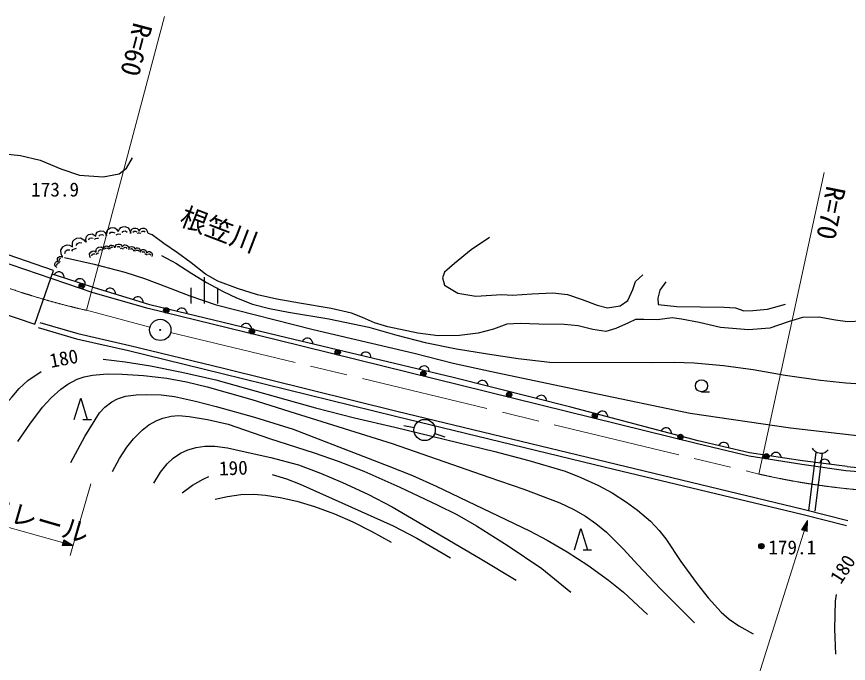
# Model space of a CAD drawing. Units: millimetres, scale not verified. Extents: x 40000 to 680000, y 20000 to 380000.
# Drawn here: x 145468 to 223448, y 239312 to 299945 of the extents above; entities that cross this region are included whole.
import ezdxf
from ezdxf.enums import TextEntityAlignment as Align

# ---------------------------------------------------------------- set-up
doc = ezdxf.new("R2010")
doc.units = ezdxf.units.MM
doc.header["$LTSCALE"] = 1000
doc.linetypes.add('CHAIN', pattern=[18.5, 12, -1.5, 3.5, -1.5])
for name, color, linetype, lineweight in [('S-BGD', 7, 'Continuous', 25), ('S-BMK', 2, 'CHAIN', 13), ('S-BMK-SRVR', 3, 'Continuous', 25), ('S-STR-HTXT', 7, 'Continuous', 13), ('S-STR-STR1', 1, 'Continuous', 25)]:
    doc.layers.add(name, color=color, linetype=linetype, lineweight=lineweight)
doc.styles.add('ＭＳ ゴシック', font='')
doc.styles.get('ＭＳ ゴシック').set_extended_font_data('MS Gothic')

msp = doc.modelspace()

# ---------------------------------------------------------------- linework, layer by layer
at = {"layer": 'S-BGD'}
for p, q in [((143780, 287145), (145837, 286921)), ((145837, 286921), (147667, 286475)), ((147667, 286475), (149627, 285677)), ((155765, 285741), (156343, 286698)), ((149627, 285677), (151362, 285071)), ((155090, 285199), (155765, 285741)), ((151362, 285071), (153580, 284912)), ((153580, 284912), (155090, 285199)), ((153896, 279693), (154007, 279978)), ((154007, 279978), (154269, 280140)), ((154269, 280140), (154498, 280162)), ((154498, 280162), (154686, 280133)), ((154686, 280133), (154836, 280010)), ((154836, 280010), (154995, 279795)), ((154995, 279795), (155111, 280035)), ((155111, 280035), (155235, 280185)), ((155235, 280185), (155414, 280247)), ((155414, 280247), (155643, 280268)), ((155643, 280268), (155931, 280158)), ((155931, 280158), (156094, 279898)), ((156185, 279819), (156278, 280011)), ((156278, 280011), (156469, 280109)), ((156469, 280109), (156629, 280111)), ((156629, 280111), (156758, 280080)), ((156758, 280080), (156855, 279986)), ((156855, 279986), (156953, 279829)), ((156953, 279829), (157047, 279988)), ((157047, 279988), (157141, 280085)), ((157141, 280085), (157269, 280118)), ((157269, 280118), (157429, 280120)), ((157429, 280120), (157622, 280027)), ((157622, 280027), (157720, 279838)), ((150894, 279039), (151114, 279176)), ((151114, 279176), (151462, 279209)), ((151462, 279209), (151759, 279028)), ((151970, 279055), (152011, 279318)), ((152011, 279318), (152202, 279505)), ((152202, 279505), (152392, 279566)), ((152313, 279165), (152465, 279214)), ((152392, 279566), (152557, 279577)), ((152465, 279214), (152642, 279187)), ((152557, 279577), (152708, 279500)), ((152708, 279500), (152884, 279348)), ((152869, 279135), (152983, 279171)), ((152884, 279348), (152936, 279573)), ((152936, 279573), (153014, 279723)), ((152983, 279171), (153148, 279182)), ((153014, 279723), (153154, 279810)), ((153154, 279810), (153344, 279871)), ((153175, 279358), (153302, 279482)), ((153302, 279482), (153454, 279531)), ((153344, 279871), (153609, 279831)), ((153454, 279531), (153605, 279454)), ((153609, 279831), (153797, 279641)), ((153797, 279641), (153909, 279426)), ((153876, 279416), (153896, 279693)), ((154184, 279582), (154308, 279731)), ((154308, 279731), (154491, 279748)), ((154491, 279748), (154683, 279674)), ((154792, 279501), (154925, 279559)), ((154925, 279559), (155062, 279572)), ((155062, 279572), (155250, 279544)), ((155324, 279734), (155499, 279842)), ((155499, 279842), (155682, 279859)), ((155682, 279859), (155832, 279736)), ((156094, 279898), (156165, 279629)), ((156155, 279628), (156185, 279819)), ((156378, 279726), (156473, 279823)), ((156473, 279823), (156601, 279824)), ((156601, 279824), (156729, 279762)), ((156795, 279636), (156891, 279669)), ((156891, 279669), (156987, 279670)), ((156987, 279670), (157115, 279640)), ((157177, 279768), (157305, 279833)), ((157305, 279833), (157433, 279834)), ((157433, 279834), (157530, 279740)), ((157720, 279838), (157755, 279648)), ((158173, 279494), (157819, 279625)), ((159255, 278683), (158173, 279494)), ((189815, 279233), (188069, 278069)), ((149792, 278354), (150013, 278491)), ((150013, 278491), (150217, 278557)), ((150217, 278557), (150432, 278508)), ((150432, 278508), (150702, 278371)), ((150696, 278672), (150745, 278885)), ((150702, 278371), (150696, 278672)), ((150745, 278885), (150894, 279039)), ((151065, 278475), (151187, 278672)), ((151187, 278672), (151363, 278782)), ((151363, 278782), (151578, 278733)), ((151759, 279028), (151969, 278793)), ((152006, 278816), (151970, 279055)), ((152235, 279015), (152313, 279165)), ((152767, 279060), (152869, 279135)), ((153700, 278349), (153809, 278428)), ((153809, 278428), (153907, 278444)), ((153907, 278444), (153989, 278438)), ((153989, 278438), (154059, 278389)), ((154059, 278389), (154134, 278301)), ((154134, 278301), (154177, 278409)), ((154177, 278409), (154226, 278478)), ((154226, 278478), (154301, 278511)), ((154301, 278511), (154400, 278527)), ((154400, 278527), (154528, 278489)), ((154528, 278489), (154608, 278381)), ((154694, 278275), (154739, 278425)), ((154739, 278425), (154835, 278570)), ((154835, 278570), (154999, 278628)), ((154884, 278330), (154971, 278397)), ((154971, 278397), (155074, 278385)), ((154999, 278628), (155128, 278613)), ((155128, 278613), (155228, 278574)), ((155228, 278574), (155296, 278488)), ((155296, 278488), (155358, 278351)), ((155358, 278351), (155451, 278470)), ((155451, 278470), (155538, 278537)), ((155538, 278537), (155644, 278550)), ((155644, 278550), (155773, 278535)), ((155773, 278535), (155919, 278439)), ((155919, 278439), (155977, 278276)), ((160536, 277806), (159255, 278683)), ((148937, 276160), (144687, 277627)), ((149611, 278058), (149792, 278354)), ((149644, 277714), (149611, 278058)), ((149766, 277424), (149644, 277714)), ((149991, 277747), (150041, 277960)), ((150041, 277960), (150217, 278070)), ((150217, 278070), (150448, 278092)), ((150647, 277972), (150752, 278098)), ((150752, 278098), (150884, 278180)), ((150884, 278180), (151088, 278246)), ((152309, 277694), (152415, 277864)), ((152327, 277495), (152309, 277694)), ((152415, 277864), (152543, 277942)), ((152527, 277513), (152557, 277636)), ((152543, 277942), (152661, 277979)), ((152557, 277636), (152659, 277698)), ((152659, 277698), (152792, 277710)), ((152661, 277979), (152785, 277950)), ((152785, 277950), (152940, 277870)), ((152906, 277639), (152967, 277712)), ((152938, 278043), (152967, 278166)), ((152940, 277870), (152938, 278043)), ((152967, 278166), (153054, 278254)), ((152967, 277712), (153044, 277758)), ((153044, 277758), (153162, 277795)), ((153054, 278254), (153181, 278332)), ((153150, 277928), (153221, 278041)), ((153181, 278332), (153382, 278349)), ((153221, 278041), (153323, 278104)), ((153323, 278104), (153447, 278074)), ((153382, 278349), (153553, 278244)), ((153553, 278244), (153673, 278108)), ((153661, 278222), (153700, 278349)), ((153662, 278101), (153661, 278222)), ((153790, 278183), (153839, 278251)), ((153839, 278251), (153918, 278265)), ((153918, 278265), (154003, 278239)), ((154056, 278167), (154112, 278197)), ((154112, 278197), (154171, 278207)), ((154171, 278207), (154253, 278200)), ((154279, 278285), (154351, 278338)), ((154351, 278338), (154430, 278351)), ((154430, 278351), (154499, 278302)), ((154608, 278381), (154647, 278267)), ((155074, 278385), (155171, 278321)), ((155210, 278213), (155291, 278229)), ((155291, 278229), (155368, 278220)), ((155368, 278220), (155468, 278182)), ((155532, 278278), (155642, 278317)), ((155642, 278317), (155745, 278304)), ((155745, 278304), (155813, 278218)), ((155977, 278276), (155984, 278120)), ((155980, 278120), (156032, 278242)), ((156032, 278242), (156127, 278354)), ((156127, 278354), (156271, 278387)), ((156145, 278148), (156225, 278196)), ((156225, 278196), (156310, 278176)), ((156271, 278387), (156378, 278362)), ((156310, 278176), (156385, 278113)), ((156378, 278362), (156458, 278320)), ((156408, 278018), (156477, 278024)), ((156458, 278320), (156507, 278241)), ((156477, 278024), (156541, 278008)), ((156507, 278241), (156545, 278120)), ((156541, 278008), (156621, 277967)), ((156545, 278120), (156635, 278211)), ((156635, 278211), (156715, 278259)), ((156685, 278042), (156781, 278064)), ((156715, 278259), (156806, 278260)), ((156781, 278064), (156866, 278043)), ((156806, 278260), (156912, 278234)), ((156866, 278043), (156915, 277964)), ((156912, 278234), (157025, 278140)), ((157025, 278140), (157059, 277997)), ((157032, 277869), (157105, 277994)), ((157059, 277997), (157049, 277865)), ((157105, 277994), (157223, 278103)), ((157214, 277877), (157307, 277919)), ((157223, 278103), (157383, 278120)), ((157307, 277919), (157397, 277885)), ((157383, 278120), (157495, 278078)), ((157397, 277885), (157470, 277807)), ((157481, 277701), (157557, 277699)), ((157495, 278078), (157577, 278022)), ((157557, 277699), (157624, 277674)), ((157577, 278022), (157619, 277930)), ((157619, 277930), (157644, 277793)), ((157624, 277674), (157706, 277618)), ((157644, 277793), (157754, 277880)), ((157754, 277880), (157846, 277922)), ((157784, 277690), (157891, 277701)), ((157846, 277922), (157945, 277911)), ((157891, 277701), (157981, 277668)), ((157945, 277911), (158057, 277869)), ((157981, 277668), (158023, 277576)), ((158057, 277869), (158166, 277752)), ((158166, 277752), (158183, 277593)), ((161838, 276863), (160536, 277806)), ((188069, 278069), (186532, 276802)), ((152653, 274053), (143588, 277153)), ((149051, 276784), (149102, 276880)), ((149102, 276880), (149163, 276947)), ((149163, 276947), (149252, 276975)), ((149252, 276975), (149380, 276982)), ((149287, 277179), (149308, 277266)), ((149314, 277090), (149287, 277179)), ((149308, 277266), (149360, 277363)), ((149380, 276982), (149314, 277090)), ((149360, 277363), (149480, 277448)), ((149446, 276824), (149457, 276892)), ((149457, 276892), (149488, 276950)), ((149480, 277448), (149627, 277445)), ((149488, 276950), (149548, 277017)), ((149491, 277096), (149494, 277194)), ((149494, 277194), (149535, 277271)), ((149535, 277271), (149624, 277298)), ((149627, 277445), (149754, 277403)), ((152395, 277327), (152327, 277495)), ((158183, 277593), (158155, 277451)), ((163185, 275789), (161838, 276863)), ((149048, 276638), (149051, 276784)), ((149133, 276518), (149048, 276638)), ((149240, 276438), (149133, 276518)), ((149226, 276692), (149267, 276769)), ((149253, 276604), (149226, 276692)), ((149267, 276769), (149347, 276826)), ((186532, 276802), (185594, 276000)), ((150096, 275388), (148809, 275797)), ((149051, 275845), (148976, 275743)), ((149139, 275921), (149051, 275845)), ((149264, 275985), (149139, 275921)), ((149378, 276012), (149264, 275985)), ((149504, 276013), (149378, 276012)), ((149657, 275965), (149504, 276013)), ((149759, 275891), (149657, 275965)), ((149836, 275804), (149759, 275891)), ((149900, 275679), (149836, 275804)), ((149927, 275566), (149900, 275679)), ((149929, 275441), (149927, 275566)), ((152766, 274521), (150096, 275388)), ((151119, 275285), (151031, 275210)), ((151245, 275349), (151119, 275285)), ((151359, 275375), (151245, 275349)), ((151485, 275375), (151359, 275375)), ((151637, 275326), (151485, 275375)), ((151739, 275251), (151637, 275326)), ((163056, 275525), (163056, 273044)), ((164334, 275132), (163185, 275789)), ((185594, 276000), (185386, 275457)), ((185386, 275457), (185594, 274759)), ((203494, 275121), (204171, 275742)), ((151031, 275210), (150956, 275109)), ((151815, 275164), (151739, 275251)), ((151879, 275039), (151815, 275164)), ((151905, 274926), (151879, 275039)), ((151906, 274800), (151905, 274926)), ((155745, 273604), (152766, 274521)), ((161806, 274533), (161806, 273044)), ((164306, 274533), (164306, 273044)), ((166189, 274452), (164334, 275132)), ((185594, 274759), (186845, 274034)), ((203233, 274371), (203494, 275121)), ((206334, 275069), (205761, 274293)), ((157791, 272568), (152653, 274053)), ((153852, 274311), (153778, 274209)), ((153939, 274389), (153852, 274311)), ((154064, 274454), (153939, 274389)), ((154177, 274481), (154064, 274454)), ((154303, 274484), (154177, 274481)), ((154456, 274437), (154303, 274484)), ((154559, 274364), (154456, 274437)), ((154637, 274277), (154559, 274364)), ((154702, 274153), (154637, 274277)), ((154730, 274041), (154702, 274153)), ((154733, 273915), (154730, 274041)), ((168043, 273860), (166189, 274452)), ((169876, 273444), (168043, 273860)), ((186845, 274034), (188512, 273750)), ((188512, 273750), (190961, 273879)), ((190961, 273879), (191952, 273828)), ((191952, 273828), (193775, 273957)), ((193775, 273957), (195756, 274060)), ((195756, 274060), (197110, 273905)), ((197110, 273905), (198491, 273440)), ((202764, 273336), (203233, 274371)), ((205761, 274293), (205578, 273543)), ((157950, 272913), (155745, 273604)), ((156445, 273509), (156371, 273408)), ((156532, 273586), (156445, 273509)), ((156657, 273651), (156532, 273586)), ((156771, 273678), (156657, 273651)), ((156897, 273680), (156771, 273678)), ((157050, 273632), (156897, 273680)), ((157152, 273559), (157050, 273632)), ((157230, 273472), (157152, 273559)), ((157295, 273347), (157230, 273472)), ((157322, 273235), (157295, 273347)), ((157324, 273109), (157322, 273235)), ((171974, 273071), (169876, 273444)), ((174955, 272589), (171974, 273071)), ((198491, 273440), (199898, 272896)), ((202061, 272845), (202764, 273336)), ((205578, 273543), (205604, 272948)), ((205604, 272948), (207376, 272767)), ((215860, 272508), (217553, 272974)), ((142916, 272569), (147165, 271102)), ((169919, 269605), (157791, 272568)), ((170018, 270033), (157950, 272913)), ((160548, 272416), (160481, 272309)), ((160630, 272498), (160548, 272416)), ((160750, 272572), (160630, 272498)), ((160862, 272606), (160750, 272572)), ((160988, 272617), (160862, 272606)), ((161143, 272580), (160988, 272617)), ((161250, 272514), (161143, 272580)), ((161334, 272433), (161250, 272514)), ((161407, 272313), (161334, 272433)), ((161442, 272202), (161407, 272313)), ((161453, 272077), (161442, 272202)), ((176876, 272151), (174955, 272589)), ((177892, 271734), (176876, 272151)), ((199898, 272896), (200862, 272638)), ((200862, 272638), (202061, 272845)), ((207376, 272767), (211795, 272715)), ((211795, 272715), (212863, 272638)), ((212863, 272638), (213645, 272353)), ((213645, 272353), (214505, 272405)), ((214505, 272405), (215860, 272508)), ((179018, 271230), (177892, 271734)), ((203483, 271559), (202834, 271230)), ((204278, 271559), (203483, 271559)), ((205559, 271515), (204278, 271559)), ((206928, 271712), (205559, 271515)), ((207811, 271581), (206928, 271712)), ((209445, 271274), (207811, 271581)), ((219161, 271734), (217814, 271318)), ((220685, 271778), (219161, 271734)), ((222253, 271493), (220685, 271778)), ((223379, 271340), (222253, 271493)), ((224770, 271383), (223379, 271340)), ((147495, 270795), (151089, 269744)), ((147636, 271271), (151216, 270225)), ((166582, 270976), (166515, 270869)), ((166664, 271058), (166582, 270976)), ((166785, 271132), (166664, 271058)), ((166896, 271166), (166785, 271132)), ((167022, 271177), (166896, 271166)), ((167177, 271140), (167022, 271177)), ((167285, 271074), (167177, 271140)), ((167368, 270992), (167285, 271074)), ((167442, 270873), (167368, 270992)), ((167477, 270762), (167442, 270873)), ((167487, 270637), (167477, 270762)), ((180277, 270857), (179018, 271230)), ((183071, 270265), (180277, 270857)), ((190181, 270638), (188746, 270265)), ((191418, 271098), (190181, 270638)), ((192676, 271186), (191418, 271098)), ((194443, 271098), (192676, 271186)), ((196806, 271076), (194443, 271098)), ((198130, 270945), (196806, 271076)), ((199500, 270616), (198130, 270945)), ((200714, 270441), (199500, 270616)), ((201642, 270704), (200714, 270441)), ((202834, 271230), (201642, 270704)), ((211455, 270792), (209445, 271274)), ((214083, 270572), (211455, 270792)), ((216092, 270748), (214083, 270572)), ((217814, 271318), (216092, 270748)), ((151216, 270225), (156079, 269115)), ((186406, 266122), (170018, 270033)), ((184992, 270024), (183071, 270265)), ((187001, 270046), (184992, 270024)), ((188746, 270265), (187001, 270046)), ((151089, 269744), (155964, 268632)), ((156079, 269115), (164857, 266973)), ((209303, 259891), (169919, 269605)), ((172331, 269604), (172264, 269497)), ((172412, 269686), (172331, 269604)), ((172533, 269760), (172412, 269686)), ((172644, 269794), (172533, 269760)), ((172770, 269805), (172644, 269794)), ((172926, 269768), (172770, 269805)), ((173033, 269702), (172926, 269768)), ((173116, 269620), (173033, 269702)), ((173190, 269501), (173116, 269620)), ((173225, 269390), (173190, 269501)), ((173236, 269265), (173225, 269390)), ((155964, 268632), (164736, 266492)), ((177793, 268300), (177726, 268194)), ((177875, 268383), (177793, 268300)), ((177995, 268456), (177875, 268383)), ((178107, 268491), (177995, 268456)), ((178233, 268501), (178107, 268491)), ((178388, 268464), (178233, 268501)), ((178496, 268398), (178388, 268464)), ((178579, 268317), (178496, 268398)), ((178653, 268197), (178579, 268317)), ((178688, 268087), (178653, 268197)), ((178698, 267962), (178688, 268087)), ((164857, 266973), (181121, 262958)), ((183256, 266996), (183189, 266890)), ((183337, 267079), (183256, 266996)), ((183458, 267152), (183337, 267079)), ((183569, 267187), (183458, 267152)), ((183695, 267198), (183569, 267187)), ((183851, 267161), (183695, 267198)), ((183958, 267094), (183851, 267161)), ((184041, 267013), (183958, 267094)), ((184115, 266893), (184041, 267013)), ((184150, 266783), (184115, 266893)), ((184161, 266658), (184150, 266783)), ((164736, 266492), (181002, 262476)), ((197422, 263318), (186406, 266122)), ((188744, 265650), (188676, 265544)), ((188827, 265731), (188744, 265650)), ((188949, 265803), (188827, 265731)), ((189061, 265836), (188949, 265803)), ((189187, 265844), (189061, 265836)), ((189342, 265805), (189187, 265844)), ((189448, 265737), (189342, 265805)), ((189530, 265655), (189448, 265737)), ((189602, 265534), (189530, 265655)), ((189635, 265423), (189602, 265534)), ((189644, 265298), (189635, 265423)), ((194457, 264401), (194335, 264329)), ((194569, 264434), (194457, 264401)), ((194695, 264443), (194569, 264434)), ((194850, 264403), (194695, 264443)), ((194956, 264335), (194850, 264403)), ((209675, 264774), (210425, 264774)), ((150876, 262175), (151476, 264160)), ((151476, 264160), (152076, 262175)), ((194252, 264248), (194184, 264142)), ((194335, 264329), (194252, 264248)), ((195038, 264253), (194956, 264335)), ((195110, 264132), (195038, 264253)), ((195143, 264021), (195110, 264132)), ((195152, 263896), (195143, 264021)), ((181121, 262958), (200802, 258203)), ((209362, 260183), (197422, 263318)), ((200076, 262847), (199993, 262766)), ((200199, 262918), (200076, 262847)), ((200311, 262950), (200199, 262918)), ((200437, 262958), (200311, 262950)), ((200591, 262917), (200437, 262958)), ((200697, 262848), (200591, 262917)), ((200779, 262765), (200697, 262848)), ((151676, 262175), (152476, 262175)), ((181002, 262476), (200684, 257721)), ((199993, 262766), (199923, 262661)), ((200850, 262644), (200779, 262765)), ((200882, 262533), (200850, 262644)), ((200890, 262407), (200882, 262533)), ((182740, 261383), (181760, 261578)), ((206046, 261279), (205963, 261199)), ((206169, 261350), (206046, 261279)), ((206281, 261382), (206169, 261350)), ((206407, 261390), (206281, 261382)), ((206561, 261349), (206407, 261390)), ((206667, 261281), (206561, 261349)), ((206748, 261198), (206667, 261281)), ((184669, 260875), (185618, 260561)), ((205963, 261199), (205893, 261094)), ((206820, 261076), (206748, 261198)), ((206852, 260965), (206820, 261076)), ((206860, 260840), (206852, 260965)), ((214139, 258728), (209303, 259891)), ((214187, 259036), (209362, 260183)), ((211355, 259832), (211288, 259725)), ((211437, 259914), (211355, 259832)), ((211557, 259988), (211437, 259914)), ((211668, 260022), (211557, 259988)), ((211794, 260033), (211668, 260022)), ((211950, 259996), (211794, 260033)), ((212057, 259930), (211950, 259996)), ((212141, 259849), (212057, 259930)), ((212215, 259729), (212141, 259849)), ((212250, 259619), (212215, 259729)), ((212261, 259494), (212250, 259619)), ((219143, 258297), (214187, 259036)), ((216302, 258941), (216228, 258852)), ((216416, 259025), (216302, 258941)), ((216524, 259069), (216416, 259025)), ((216648, 259090), (216524, 259069)), ((216807, 259067), (216648, 259090)), ((216919, 259010), (216807, 259067)), ((217009, 258936), (216919, 259010)), ((217093, 258823), (217009, 258936)), ((219728, 253642), (220415, 259086)), ((220178, 259340), (220077, 259502)), ((220339, 259170), (220178, 259340)), ((220323, 253568), (221010, 259012)), ((220537, 259057), (220339, 259170)), ((220712, 259006), (220537, 259057)), ((220831, 258992), (220712, 259006)), ((221013, 259000), (220831, 258992)), ((221232, 259064), (221013, 259000)), ((221395, 259164), (221232, 259064)), ((221566, 259324), (221395, 259164)), ((200802, 258203), (219216, 253773)), ((219089, 257941), (214139, 258728)), ((216228, 258852), (216171, 258740)), ((217138, 258716), (217093, 258823)), ((217159, 258593), (217138, 258716)), ((223328, 257761), (219143, 258297)), ((220795, 258206), (220740, 258093)), ((220867, 258296), (220795, 258206)), ((220979, 258382), (220867, 258296)), ((221086, 258429), (220979, 258382)), ((221210, 258453), (221086, 258429)), ((221369, 258432), (221210, 258453)), ((221482, 258378), (221369, 258432)), ((221574, 258306), (221482, 258378)), ((221660, 258195), (221574, 258306)), ((221707, 258089), (221660, 258195)), ((200684, 257721), (219091, 253293)), ((223207, 257378), (219089, 257941)), ((221731, 257966), (221707, 258089)), ((227325, 257041), (223207, 257378)), ((223328, 257761), (227485, 257388)), ((219216, 253773), (223402, 252702)), ((219091, 253293), (223277, 252222)), ((197776, 249958), (198376, 251943)), ((198376, 251943), (198976, 249958)), ((198576, 249958), (199376, 249958))]:
    msp.add_line(p, q, dxfattribs=at)
for points in [[(149941, 277366), (152726, 276746), (155598, 275993), (157462, 275391), (159518, 274614), (161707, 273769), (164169, 272939), (173283, 270625), (182726, 268394), (186410, 267471), (189982, 266679), (199344, 264706), (208604, 262763), (218032, 261385), (227563, 260300)], [(159037, 277562), (160389, 276830), (161909, 275873), (163265, 275020), (164846, 274166), (166089, 273572), (167578, 272994), (169191, 272581), (170961, 272241), (174728, 271604), (178485, 270843), (181107, 270073), (183778, 269403), (186719, 268816), (189612, 268339), (192487, 267898), (195462, 267557), (205123, 267530), (207123, 267559), (208979, 267485), (211742, 267230), (214518, 266866), (217537, 266335), (220823, 265865), (223205, 265601), (225529, 265452)], [(153581, 267831), (155650, 267594), (158013, 267208), (160971, 266620), (164155, 265880), (173493, 263262), (177139, 262321), (180941, 261447), (190302, 259172), (193493, 258331), (196889, 257326), (198381, 256751), (200016, 255999), (201294, 255297), (202638, 254434), (203663, 253679), (204882, 252640), (205712, 251781), (206340, 250993), (207756, 248852), (209271, 246757), (210308, 245457), (211522, 244126), (212266, 243469), (213184, 242827), (214517, 242070)], [(142442, 262472), (143195, 262773), (143937, 263178), (144528, 263692), (145055, 264293), (145705, 265067), (146521, 265840), (147768, 266677)], [(145566, 260109), (146693, 261747), (147906, 263330), (148715, 264218), (149607, 265017), (150254, 265482), (151134, 265958), (151793, 266185), (152579, 266339), (153964, 266442), (155364, 266436), (157356, 266311), (159541, 266065), (161398, 265719), (163341, 265246), (167529, 264037), (171597, 262759), (180676, 259931), (189742, 256767), (193024, 255630), (196382, 254348), (197655, 253764), (198802, 253118), (199782, 252430), (200776, 251598), (202334, 250056), (203755, 248511), (205796, 246328), (208026, 244101), (209038, 243126)], [(150539, 258136), (151878, 260576), (153240, 262799), (153750, 263330), (154394, 263817), (154926, 264103), (155677, 264358), (156669, 264500), (157615, 264533), (159016, 264484), (160285, 264332), (162240, 263909), (164169, 263388), (167774, 262384), (171389, 261270), (180359, 257797), (182585, 256911), (184801, 255919), (193540, 251738), (195202, 250870), (197094, 249756), (199014, 248513), (200964, 247124), (202367, 245975), (203748, 244712), (204605, 243899)], [(154447, 257285), (155112, 258510), (155805, 259584), (156431, 260360), (157245, 261172), (157872, 261669), (158602, 262094), (159164, 262314), (159946, 262494), (160657, 262537), (161656, 262460), (163351, 262177), (165294, 261742), (169172, 260391), (173359, 259048), (175606, 258270), (178022, 257316), (181388, 255841), (184963, 254159), (186745, 253258), (188582, 252205), (191560, 250316), (194703, 248197), (197434, 245988)], [(158344, 256202), (158958, 257230), (159568, 258014), (160159, 258557), (160829, 259006), (161532, 259333), (162305, 259555), (163103, 259668), (164041, 259673), (165232, 259515), (166599, 259218), (169307, 258609), (171892, 257914), (173954, 257151), (176030, 256267), (178383, 255166), (180687, 253973), (188940, 249137), (192290, 247110)], [(160994, 255312), (161969, 256020), (162943, 256589), (163497, 256822)], [(169422, 257027), (170756, 256613), (172063, 256102), (180772, 252214), (182993, 251038), (185237, 249735), (186132, 249200)], [(164073, 254693), (165243, 254966), (166501, 255143), (167703, 255162), (168789, 255080), (170174, 254869), (171734, 254511), (173402, 254008), (175277, 253320), (176975, 252577), (178760, 251681), (180598, 250670)], [(222267, 240182), (222195, 242562), (222230, 245134), (222330, 245783)]]:
    msp.add_lwpolyline(points, dxfattribs=at)
for centre, major_axis in [((151567, 274687), (250, 0)), ((151567, 274687), (150, 0)), ((151567, 274687), (50, 0)), ((159496, 272407), (250, 0)), ((159496, 272407), (150, 0)), ((159496, 272407), (50, 0)), ((167535, 270443), (250, 0)), ((167535, 270443), (150, 0)), ((167535, 270443), (50, 0)), ((175573, 268466), (250, 0)), ((175573, 268466), (150, 0)), ((175573, 268466), (50, 0)), ((183608, 266484), (250, 0)), ((183608, 266484), (150, 0)), ((183608, 266484), (50, 0)), ((209675, 265340), (570, 0)), ((191644, 264502), (250, 0)), ((191644, 264502), (150, 0)), ((191644, 264502), (50, 0)), ((183721, 261189), (1000, 0)), ((199679, 262520), (250, 0)), ((199679, 262520), (150, 0)), ((199679, 262520), (50, 0)), ((207714, 260539), (250, 0)), ((207714, 260539), (150, 0)), ((207714, 260539), (50, 0)), ((215763, 258721), (250, 0)), ((215763, 258721), (150, 0)), ((215763, 258721), (50, 0)), ((215291, 250303), (250, 0)), ((215291, 250303), (150, 0)), ((215291, 250303), (50, 0))]:
    msp.add_ellipse(centre, major_axis=major_axis, ratio=0.992669, dxfattribs=at)
at = {"layer": 'S-BMK'}
for p, q in [((152005, 272412), (157968, 270830)), ((159906, 270340), (215066, 257059))]:
    msp.add_line(p, q, dxfattribs=at)
for centre, start_param, end_param in [((167652, 340129), 4.116103, 4.486909), ((230735, 324771), 4.486584, 5.071457)]:
    msp.add_ellipse(centre, major_axis=(69989, 0), ratio=0.992669, start_param=start_param, end_param=end_param, dxfattribs=at)
at = {"layer": 'S-BMK-SRVR'}
for major_axis in [(1000, 0), (40, 0)]:
    msp.add_ellipse((158934, 270574), major_axis=major_axis, ratio=0.992669, dxfattribs=at)
at = {"layer": 'S-STR-HTXT'}
for p, q in [((152005, 272412), (159322, 299945)), ((215066, 257059), (221195, 285336)), ((150503, 249413), (152416, 256142)), ((134035, 255057), (150775, 250368)), ((219606, 252695), (214278, 235780)), ((219041, 251831), (219606, 252695)), ((219606, 252695), (219575, 251665)), ((219129, 251845), (219523, 252430)), ((219217, 251859), (219475, 252279)), ((219306, 251874), (219404, 252051)), ((219404, 252051), (219382, 251850)), ((219475, 252279), (219446, 251788)), ((219523, 252430), (219511, 251727)), ((219575, 251665), (219041, 251831)), ((219511, 251727), (219129, 251845)), ((219446, 251788), (219217, 251859)), ((219382, 251850), (219306, 251874)), ((149737, 250370), (149889, 250905)), ((150775, 250368), (149737, 250370)), ((149797, 250436), (149906, 250818)), ((150506, 250444), (149797, 250436)), ((149857, 250502), (149922, 250731)), ((150352, 250487), (149857, 250502)), ((149889, 250905), (150775, 250368)), ((149906, 250818), (150506, 250444)), ((149917, 250567), (149939, 250644)), ((150121, 250552), (149917, 250567)), ((149922, 250731), (150352, 250487)), ((149939, 250644), (150121, 250552))]:
    msp.add_line(p, q, dxfattribs=at)
at = {"layer": 'S-STR-STR1'}
msp.add_line((147165, 271102), (148937, 276160), dxfattribs=at)

# ---------------------------------------------------------------- texts
at = {"layer": 'S-STR-HTXT', "style": 'ＭＳ ゴシック'}
for s, height, rotation, p in [('R=60', 1833, 255.196, (155917, 299631)), ('R=70', 1833, 258.719, (220879, 284266)), ('根笠川', 1833, 339.041, (160431, 279967)), ('180', 1320, 10.822, (148766, 266620)), ('190', 1320, 1.985, (164477, 256527)), ('ガ－ドレール', 1833, 343.913, (137358, 254163)), ('180', 1320, 57.309, (223082, 246448))]:
    msp.add_text(s, height=height, rotation=rotation, dxfattribs=at).set_placement(p, align=Align.BOTTOM_LEFT)
for s, p in [('173.9', (146831, 282679)), ('179.1', (215942, 249133))]:
    msp.add_text(s, height=1320, dxfattribs=at).set_placement(p, align=Align.BOTTOM_LEFT)

doc.saveas('drawing.dxf')
